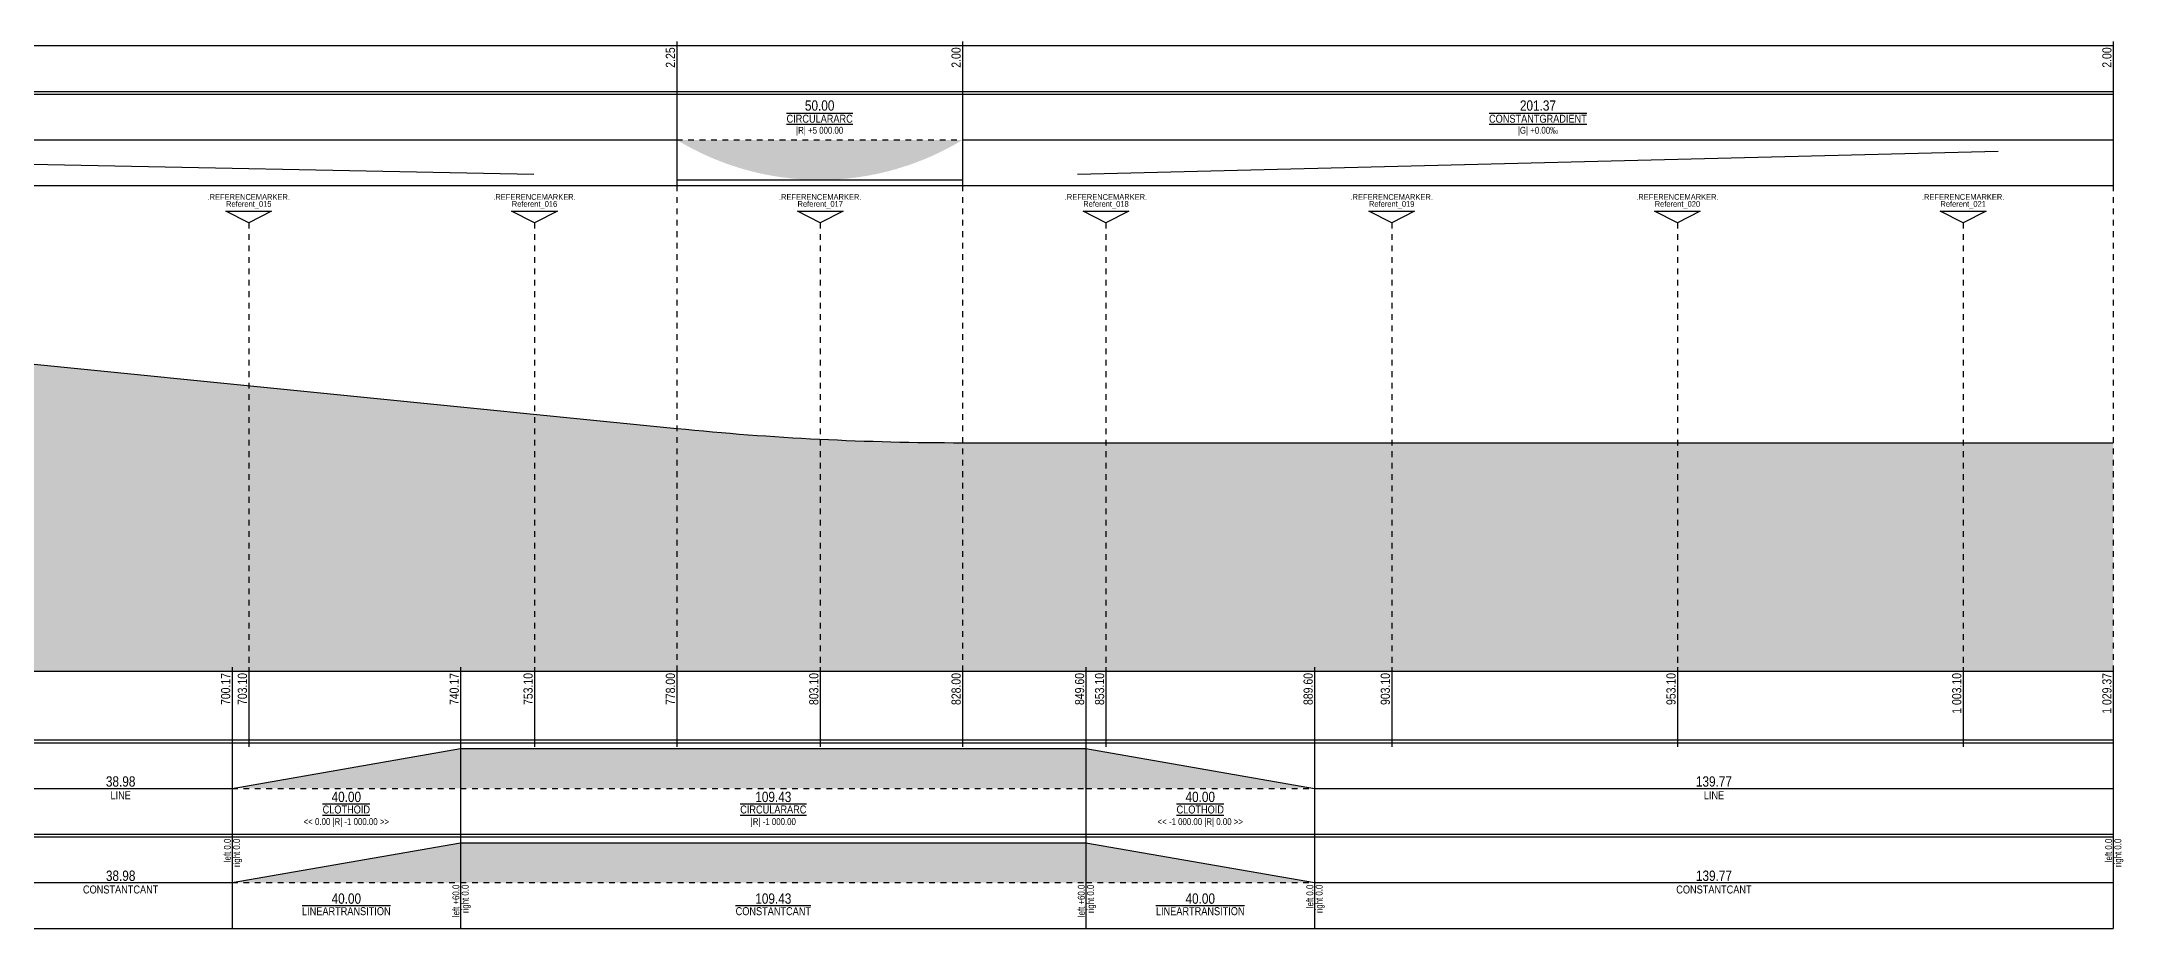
# Model space of a CAD drawing. Header units: metres. Extents: x 0 to 108, y -4 to 12.
# Drawn here: x 71.69 to 108.11, y -4.5 to 11.02 of the extents above; entities that cross this region are included whole.
import ezdxf

# ---------------------------------------------------------------- set-up
doc = ezdxf.new("R2010")
doc.units = ezdxf.units.M
doc.linetypes.add('DASHED23', pattern=[0.1, 0.06, -0.04])
doc.styles.add('Arial_Narrow', font='arialn.ttf')

msp = doc.modelspace()

# ---------------------------------------------------------------- hatches: boundary and pattern name
at = {"true_color": 0xc8f0f5}
msp.add_hatch(color=7, dxfattribs=at).paths.add_polyline_path([(82.8, 9.3), (82.826, 9.285), (82.826, 9.285), (82.851, 9.27), (82.851, 9.27), (82.876, 9.255), (82.876, 9.255), (82.902, 9.24), (82.902, 9.24), (82.927, 9.226), (82.927, 9.226), (82.953, 9.211), (82.953, 9.211), (82.978, 9.197), (82.978, 9.197), (83.004, 9.183), (83.004, 9.183), (83.03, 9.169), (83.03, 9.169), (83.056, 9.155), (83.056, 9.155), (83.082, 9.142), (83.082, 9.142), (83.108, 9.128), (83.108, 9.128), (83.134, 9.115), (83.134, 9.115), (83.161, 9.102), (83.161, 9.102), (83.187, 9.089), (83.187, 9.089), (83.213, 9.076), (83.213, 9.076), (83.24, 9.063), (83.24, 9.063), (83.266, 9.051), (83.266, 9.051), (83.293, 9.038), (83.293, 9.038), (83.32, 9.026), (83.32, 9.026), (83.347, 9.014), (83.347, 9.014), (83.373, 9.002), (83.373, 9.002), (83.4, 8.991), (83.4, 8.991), (83.427, 8.979), (83.427, 8.979), (83.455, 8.968), (83.455, 8.968), (83.482, 8.957), (83.482, 8.957), (83.509, 8.946), (83.509, 8.946), (83.536, 8.935), (83.536, 8.935), (83.564, 8.924), (83.564, 8.924), (83.591, 8.914), (83.591, 8.914), (83.618, 8.903), (83.618, 8.903), (83.646, 8.893), (83.646, 8.893), (83.674, 8.883), (83.674, 8.883), (83.701, 8.873), (83.701, 8.873), (83.729, 8.864), (83.729, 8.864), (83.757, 8.854), (83.757, 8.854), (83.785, 8.845), (83.785, 8.845), (83.813, 8.836), (83.813, 8.836), (83.841, 8.827), (83.841, 8.827), (83.869, 8.818), (83.869, 8.818), (83.897, 8.809), (83.897, 8.809), (83.925, 8.801), (83.925, 8.801), (83.953, 8.792), (83.953, 8.792), (83.981, 8.784), (83.981, 8.784), (84.009, 8.776), (84.009, 8.776), (84.038, 8.769), (84.038, 8.769), (84.066, 8.761), (84.066, 8.761), (84.095, 8.753), (84.095, 8.753), (84.123, 8.746), (84.123, 8.746), (84.151, 8.739), (84.151, 8.739), (84.18, 8.732), (84.18, 8.732), (84.209, 8.725), (84.209, 8.725), (84.237, 8.719), (84.237, 8.719), (84.266, 8.712), (84.266, 8.712), (84.295, 8.706), (84.295, 8.706), (84.323, 8.7), (84.323, 8.7), (84.352, 8.694), (84.352, 8.694), (84.381, 8.689), (84.381, 8.689), (84.41, 8.683), (84.41, 8.683), (84.439, 8.678), (84.439, 8.678), (84.468, 8.673), (84.468, 8.673), (84.496, 8.668), (84.496, 8.668), (84.525, 8.663), (84.525, 8.663), (84.554, 8.658), (84.554, 8.658), (84.584, 8.654), (84.584, 8.654), (84.613, 8.649), (84.613, 8.649), (84.642, 8.645), (84.642, 8.645), (84.671, 8.641), (84.671, 8.641), (84.7, 8.638), (84.7, 8.638), (84.729, 8.634), (84.729, 8.634), (84.758, 8.631), (84.758, 8.631), (84.787, 8.627), (84.787, 8.627), (84.817, 8.624), (84.817, 8.624), (84.846, 8.622), (84.846, 8.622), (84.875, 8.619), (84.875, 8.619), (84.904, 8.616), (84.904, 8.616), (84.934, 8.614), (84.934, 8.614), (84.963, 8.612), (84.963, 8.612), (84.992, 8.61), (84.992, 8.61), (85.022, 8.608), (85.022, 8.608), (85.051, 8.606), (85.051, 8.606), (85.08, 8.605), (85.08, 8.605), (85.11, 8.604), (85.11, 8.604), (85.139, 8.603), (85.139, 8.603), (85.168, 8.602), (85.168, 8.602), (85.198, 8.601), (85.198, 8.601), (85.227, 8.601), (85.227, 8.601), (85.256, 8.6), (85.256, 8.6), (85.286, 8.6), (85.286, 8.6), (85.315, 8.6), (85.315, 8.6), (85.344, 8.6), (85.344, 8.6), (85.374, 8.601), (85.374, 8.601), (85.403, 8.601), (85.403, 8.601), (85.433, 8.602), (85.433, 8.602), (85.462, 8.603), (85.462, 8.603), (85.491, 8.604), (85.491, 8.604), (85.521, 8.605), (85.521, 8.605), (85.55, 8.606), (85.55, 8.606), (85.579, 8.608), (85.579, 8.608), (85.609, 8.61), (85.609, 8.61), (85.638, 8.612), (85.638, 8.612), (85.667, 8.614), (85.667, 8.614), (85.696, 8.616), (85.696, 8.616), (85.726, 8.619), (85.726, 8.619), (85.755, 8.622), (85.755, 8.622), (85.784, 8.624), (85.784, 8.624), (85.813, 8.627), (85.813, 8.627), (85.843, 8.631), (85.843, 8.631), (85.872, 8.634), (85.872, 8.634), (85.901, 8.638), (85.901, 8.638), (85.93, 8.641), (85.93, 8.641), (85.959, 8.645), (85.959, 8.645), (85.988, 8.649), (85.988, 8.649), (86.017, 8.654), (86.017, 8.654), (86.046, 8.658), (86.046, 8.658), (86.075, 8.663), (86.075, 8.663), (86.104, 8.668), (86.104, 8.668), (86.133, 8.673), (86.133, 8.673), (86.162, 8.678), (86.162, 8.678), (86.191, 8.683), (86.191, 8.683), (86.22, 8.689), (86.22, 8.689), (86.249, 8.694), (86.249, 8.694), (86.277, 8.7), (86.277, 8.7), (86.306, 8.706), (86.306, 8.706), (86.335, 8.712), (86.335, 8.712), (86.364, 8.719), (86.364, 8.719), (86.392, 8.725), (86.392, 8.725), (86.421, 8.732), (86.421, 8.732), (86.449, 8.739), (86.449, 8.739), (86.478, 8.746), (86.478, 8.746), (86.506, 8.753), (86.506, 8.753), (86.535, 8.761), (86.535, 8.761), (86.563, 8.769), (86.563, 8.769), (86.591, 8.776), (86.591, 8.776), (86.62, 8.784), (86.62, 8.784), (86.648, 8.792), (86.648, 8.792), (86.676, 8.801), (86.676, 8.801), (86.704, 8.809), (86.704, 8.809), (86.732, 8.818), (86.732, 8.818), (86.76, 8.827), (86.76, 8.827), (86.788, 8.836), (86.788, 8.836), (86.816, 8.845), (86.816, 8.845), (86.844, 8.854), (86.844, 8.854), (86.872, 8.864), (86.872, 8.864), (86.899, 8.873), (86.899, 8.873), (86.927, 8.883), (86.927, 8.883), (86.955, 8.893), (86.955, 8.893), (86.982, 8.903), (86.982, 8.903), (87.01, 8.914), (87.01, 8.914), (87.037, 8.924), (87.037, 8.924), (87.065, 8.935), (87.065, 8.935), (87.092, 8.946), (87.092, 8.946), (87.119, 8.957), (87.119, 8.957), (87.146, 8.968), (87.146, 8.968), (87.173, 8.979), (87.173, 8.979), (87.2, 8.991), (87.2, 8.991), (87.227, 9.002), (87.227, 9.002), (87.254, 9.014), (87.254, 9.014), (87.281, 9.026), (87.281, 9.026), (87.308, 9.038), (87.308, 9.038), (87.334, 9.051), (87.334, 9.051), (87.361, 9.063), (87.361, 9.063), (87.387, 9.076), (87.387, 9.076), (87.414, 9.089), (87.414, 9.089), (87.44, 9.102), (87.44, 9.102), (87.466, 9.115), (87.466, 9.115), (87.493, 9.128), (87.493, 9.128), (87.519, 9.142), (87.519, 9.142), (87.545, 9.155), (87.545, 9.155), (87.571, 9.169), (87.571, 9.169), (87.597, 9.183), (87.597, 9.183), (87.622, 9.197), (87.622, 9.197), (87.648, 9.211), (87.648, 9.211), (87.674, 9.226), (87.674, 9.226), (87.699, 9.24), (87.699, 9.24), (87.725, 9.255), (87.725, 9.255), (87.75, 9.27), (87.75, 9.27), (87.775, 9.285), (87.775, 9.285), (87.8, 9.3), (87.8, 9.3), (9.3, 9.3)], is_closed=False)
at = {"true_color": 0xe6e6e6}
h = msp.add_hatch(color=7, dxfattribs=at)
h.dxf.hatch_style = 1
edge = h.paths.add_edge_path()
edge.add_line((5, 7), (52.8, 7))
edge.add_arc((52.807, -43), 50, 84.2681, 90.0071, ccw=False)
edge.add_line((57.8, 6.75), (82.8, 4.25))
edge.add_arc((87.794, 54), 50, -95.7319, -89.9929)
edge.add_line((87.8, 4), (107.937, 4))
edge.add_line((107.937, 4), (107.937, 0))
edge.add_line((107.937, 0), (5, 0))
edge.add_line((5, 0), (5, 7))
at = {"true_color": 0xffc896}
for points in [[(75.017, -2.05), (75.017, -2.05), (75.017, -2.05), (79.017, -2.05), (79.017, -2.05), (79.017, -1.35), (79.017, -1.35), (75.017, -2.05)], [(79.017, -1.35), (79.017, -2.05), (79.017, -2.05), (89.96, -2.05), (89.96, -2.05), (89.96, -1.35), (89.96, -1.35), (79.017, -1.35)], [(89.96, -1.35), (89.96, -2.05), (89.96, -2.05), (93.96, -2.05), (93.96, -2.05), (93.96, -2.05), (93.96, -2.05), (89.96, -1.35)]]:
    msp.add_hatch(color=7, dxfattribs=at).paths.add_polyline_path(points, is_closed=False)
at = {"true_color": 0xbec891}
for points in [[(75.017, -3.7), (75.017, -3.7), (75.017, -3.7), (79.017, -3.7), (79.017, -3.7), (79.017, -3), (79.017, -3), (75.017, -3.7)], [(79.017, -3), (79.017, -3.7), (79.017, -3.7), (89.96, -3.7), (89.96, -3.7), (89.96, -3), (89.96, -3), (79.017, -3)], [(89.96, -3), (89.96, -3.7), (89.96, -3.7), (93.96, -3.7), (93.96, -3.7), (93.96, -3.7), (93.96, -3.7), (89.96, -3)]]:
    msp.add_hatch(color=7, dxfattribs=at).paths.add_polyline_path(points, is_closed=False)

# ---------------------------------------------------------------- linework, layer by layer
at = {"linetype": 'CONTINUOUS', "true_color": 0x000000}
for p, q in [((0, 10.95), (107.937, 10.95)), ((0, 10.15), (107.937, 10.15)), ((0, 10.1), (107.937, 10.1)), ((0, 8.5), (107.937, 8.5)), ((0, 0), (107.937, 0)), ((0, -1.2), (107.937, -1.2)), ((0, -1.25), (107.937, -1.25)), ((0, -2.85), (107.937, -2.85)), ((0, -2.9), (107.937, -2.9)), ((0, -4.5), (107.937, -4.5))]:
    msp.add_line(p, q, dxfattribs=at)
for p, q in [((82.8, 11.02), (82.8, 10.03)), ((87.8, 11.02), (87.8, 10.03)), ((107.937, 11.02), (107.937, 10.03)), ((82.8, 10.17), (82.8, 8.5)), ((87.8, 10.17), (87.8, 8.5)), ((107.937, 10.17), (107.937, 8.5)), ((57.8, 6.75), (82.8, 4.25)), ((87.8, 4), (107.937, 4)), ((75.017, 0.07), (75.017, -1.32)), ((75.31, 0.07), (75.31, -1.32)), ((79.017, 0.07), (79.017, -1.32)), ((80.31, 0.07), (80.31, -1.32)), ((82.8, 0.07), (82.8, -1.32)), ((85.31, 0.07), (85.31, -1.32)), ((87.8, 0.07), (87.8, -1.32)), ((89.96, 0.07), (89.96, -1.32)), ((90.31, 0.07), (90.31, -1.32)), ((93.96, 0.07), (93.96, -1.32)), ((95.31, 0.07), (95.31, -1.32)), ((100.31, 0.07), (100.31, -1.32)), ((105.31, 0.07), (105.31, -1.32)), ((107.937, 0.07), (107.937, -1.32)), ((107.937, 0.07), (107.937, -1.32)), ((75.017, -1.13), (75.017, -2.97)), ((79.017, -1.13), (79.017, -2.97)), ((89.96, -1.13), (89.96, -2.97)), ((93.96, -1.13), (93.96, -2.97)), ((107.937, -1.13), (107.937, -2.97)), ((75.017, -2.83), (75.017, -4.5)), ((79.017, -2.83), (79.017, -4.5)), ((89.96, -2.83), (89.96, -4.5)), ((93.96, -2.83), (93.96, -4.5)), ((107.937, -2.83), (107.937, -4.5))]:
    msp.add_line(p, q)
at = {"linetype": 'CONTINUOUS', "true_color": 0xbf00ff}
for p, q in [((57.8, 9.3), (82.8, 9.3)), ((87.8, 9.3), (107.937, 9.3)), ((82.8, 8.6), (87.8, 8.6)), ((79.017, -1.35), (89.96, -1.35)), ((71.119, -2.05), (75.017, -2.05)), ((93.96, -2.05), (107.937, -2.05)), ((79.017, -3), (89.96, -3)), ((71.119, -3.7), (75.017, -3.7)), ((71.119, -3.7), (75.017, -3.7)), ((93.96, -3.7), (107.937, -3.7)), ((93.96, -3.7), (107.937, -3.7))]:
    msp.add_line(p, q, dxfattribs=at)
at = {"linetype": 'DASHED23', "true_color": 0x505050}
for p, q in [((82.8, 9.3), (87.8, 9.3)), ((82.8, 8.5), (82.8, 0)), ((87.8, 8.5), (87.8, 0)), ((107.937, 8.5), (107.937, 0)), ((75.017, -2.05), (79.017, -2.05)), ((79.017, -2.05), (89.96, -2.05)), ((89.96, -2.05), (93.96, -2.05)), ((75.017, -3.7), (79.017, -3.7)), ((79.017, -3.7), (89.96, -3.7)), ((89.96, -3.7), (93.96, -3.7))]:
    msp.add_line(p, q, dxfattribs=at)
at = {"true_color": 0xbd002e}
msp.add_line((60.3, 9.1), (80.3, 8.7), dxfattribs=at)
at = {"true_color": 0x0000b9}
msp.add_line((89.814, 8.7), (105.924, 9.1), dxfattribs=at)
at = {"true_color": 0xff0000}
for p, q in [((75.31, 7.85), (75.31, 7.78)), ((80.31, 7.85), (80.31, 7.78)), ((85.31, 7.85), (85.31, 7.78)), ((90.31, 7.85), (90.31, 7.78)), ((95.31, 7.85), (95.31, 7.78)), ((100.31, 7.85), (100.31, 7.78)), ((105.31, 7.85), (105.31, 7.78))]:
    msp.add_line(p, q, dxfattribs=at)
at = {"linetype": 'DASHED23', "true_color": 0xff0000}
for p, q in [((75.31, 7.85), (75.31, 0)), ((80.31, 7.85), (80.31, 0)), ((85.31, 7.85), (85.31, 0)), ((90.31, 7.85), (90.31, 0)), ((95.31, 7.85), (95.31, 0)), ((100.31, 7.85), (100.31, 0)), ((105.31, 7.85), (105.31, 0))]:
    msp.add_line(p, q, dxfattribs=at)
at = {"true_color": 0xbf00ff}
for p, q in [((75.017, -2.05), (79.017, -1.35)), ((89.96, -1.35), (93.96, -2.05)), ((75.017, -3.7), (79.017, -3)), ((89.96, -3), (93.96, -3.7))]:
    msp.add_line(p, q, dxfattribs=at)
at = {"linetype": 'CONTINUOUS', "true_color": 0xff0000}
for points in [[(75.31, 7.85), (74.91, 8.05), (75.71, 8.05)], [(80.31, 7.85), (79.91, 8.05), (80.71, 8.05)], [(85.31, 7.85), (84.91, 8.05), (85.71, 8.05)], [(90.31, 7.85), (89.91, 8.05), (90.71, 8.05)], [(95.31, 7.85), (94.91, 8.05), (95.71, 8.05)], [(100.31, 7.85), (99.91, 8.05), (100.71, 8.05)], [(105.31, 7.85), (104.91, 8.05), (105.71, 8.05)]]:
    msp.add_lwpolyline(points, close=True, dxfattribs=at)
msp.add_arc((87.794, 54), 50, -95.7319, -89.9929)

# ---------------------------------------------------------------- texts
at = {"true_color": 0x000000, "char_height": 0.16, "attachment_point": 9, "rotation": 90, "style": 'Arial_Narrow'}
for s, insert in [('2.25', (82.77, 10.92)), ('2.00', (87.77, 10.92)), ('2.00', (107.907, 10.92)), ('700.17', (74.987, -0.03)), ('703.10', (75.28, -0.03)), ('740.17', (78.987, -0.03)), ('753.10', (80.28, -0.03)), ('778.00', (82.77, -0.03)), ('803.10', (85.28, -0.03)), ('828.00', (87.77, -0.03)), ('849.60', (89.93, -0.03)), ('853.10', (90.28, -0.03)), ('889.60', (93.93, -0.03)), ('903.10', (95.28, -0.03)), ('953.10', (100.28, -0.03)), ('1 003.10', (105.28, -0.03)), ('1 029.37', (107.907, -0.03)), ('1 029.37', (107.907, -0.03))]:
    msp.add_mtext(s, dxfattribs=dict(at, insert=insert))
at = {"true_color": 0x000000, "char_height": 0.18, "attachment_point": 5, "style": 'Arial_Narrow'}
for s, insert in [('50.00', (85.3, 9.9)), ('201.37', (97.869, 9.9)), ('38.98', (73.068, -1.93)), ('40.00', (77.017, -2.2)), ('109.43', (84.489, -2.2)), ('40.00', (91.96, -2.2)), ('139.77', (100.949, -1.93)), ('38.98', (73.068, -3.58)), ('139.77', (100.949, -3.58)), ('40.00', (77.017, -3.98)), ('109.43', (84.489, -3.98)), ('40.00', (91.96, -3.98))]:
    msp.add_mtext(s, dxfattribs=dict(at, insert=insert))
at = {"true_color": 0x828282, "char_height": 0.14, "attachment_point": 5, "style": 'Arial_Narrow'}
for s, insert in [('\\L\\OCIRCULARARC\\o\\l', (85.3, 9.67)), ('\\L\\OCONSTANTGRADIENT\\o\\l', (97.869, 9.67)), ('LINE', (73.068, -2.17)), ('LINE', (100.949, -2.17)), ('\\L\\OCLOTHOID\\o\\l', (77.017, -2.42)), ('\\L\\OCIRCULARARC\\o\\l', (84.489, -2.42)), ('\\L\\OCLOTHOID\\o\\l', (91.96, -2.42)), ('CONSTANTCANT', (73.068, -3.82)), ('CONSTANTCANT', (100.949, -3.82)), ('\\OLINEARTRANSITION\\o', (77.017, -4.2)), ('\\OCONSTANTCANT\\o', (84.489, -4.2)), ('\\OLINEARTRANSITION\\o', (91.96, -4.2))]:
    msp.add_mtext(s, dxfattribs=dict(at, insert=insert))
at = {"true_color": 0x3c6432, "insert": (85.3, 9.45), "char_height": 0.12, "attachment_point": 5, "style": 'Arial_Narrow'}
msp.add_mtext('|R| +5 000.00', dxfattribs=at)
at = {"true_color": 0x0000b9, "insert": (97.869, 9.45), "char_height": 0.12, "attachment_point": 5, "style": 'Arial_Narrow'}
msp.add_mtext('|G| +0.00‰', dxfattribs=at)
at = {"true_color": 0xff0000, "char_height": 0.1, "attachment_point": 8, "style": 'Arial_Narrow'}
for s, insert in [('.REFERENCEMARKER.', (75.31, 8.25)), ('Referent_015', (75.31, 8.1)), ('.REFERENCEMARKER.', (80.31, 8.25)), ('Referent_016', (80.31, 8.1)), ('.REFERENCEMARKER.', (85.31, 8.25)), ('Referent_017', (85.31, 8.1)), ('.REFERENCEMARKER.', (90.31, 8.25)), ('Referent_018', (90.31, 8.1)), ('.REFERENCEMARKER.', (95.31, 8.25)), ('Referent_019', (95.31, 8.1)), ('.REFERENCEMARKER.', (100.31, 8.25)), ('Referent_020', (100.31, 8.1)), ('.REFERENCEMARKER.', (105.31, 8.25)), ('Referent_021', (105.31, 8.1))]:
    msp.add_mtext(s, dxfattribs=dict(at, insert=insert))
at = {"color": 85, "char_height": 0.12, "attachment_point": 5, "style": 'Arial_Narrow'}
for s, insert in [('<< 0.00 |R| -1 000.00 >>', (77.017, -2.65)), ('|R| -1 000.00', (84.489, -2.65)), ('<< -1 000.00 |R| 0.00 >>', (91.96, -2.65))]:
    msp.add_mtext(s, dxfattribs=dict(at, insert=insert))
at = {"true_color": 0x828282, "char_height": 0.12, "rotation": 90, "style": 'Arial_Narrow'}
for s, insert, attachment_point in [('left 0.0', (74.997, -2.93), 9), ('right 0.0', (75.037, -2.93), 3), ('left 0.0', (107.917, -2.93), 9), ('right 0.0', (107.957, -2.93), 3), ('left +60.0', (78.997, -3.735), 9), ('right 0.0', (79.037, -3.735), 3), ('left +60.0', (89.94, -3.735), 9), ('right 0.0', (89.98, -3.735), 3), ('left 0.0', (93.94, -3.735), 9), ('right 0.0', (93.98, -3.735), 3)]:
    msp.add_mtext(s, dxfattribs=dict(at, insert=insert, attachment_point=attachment_point))

doc.saveas('drawing.dxf')
